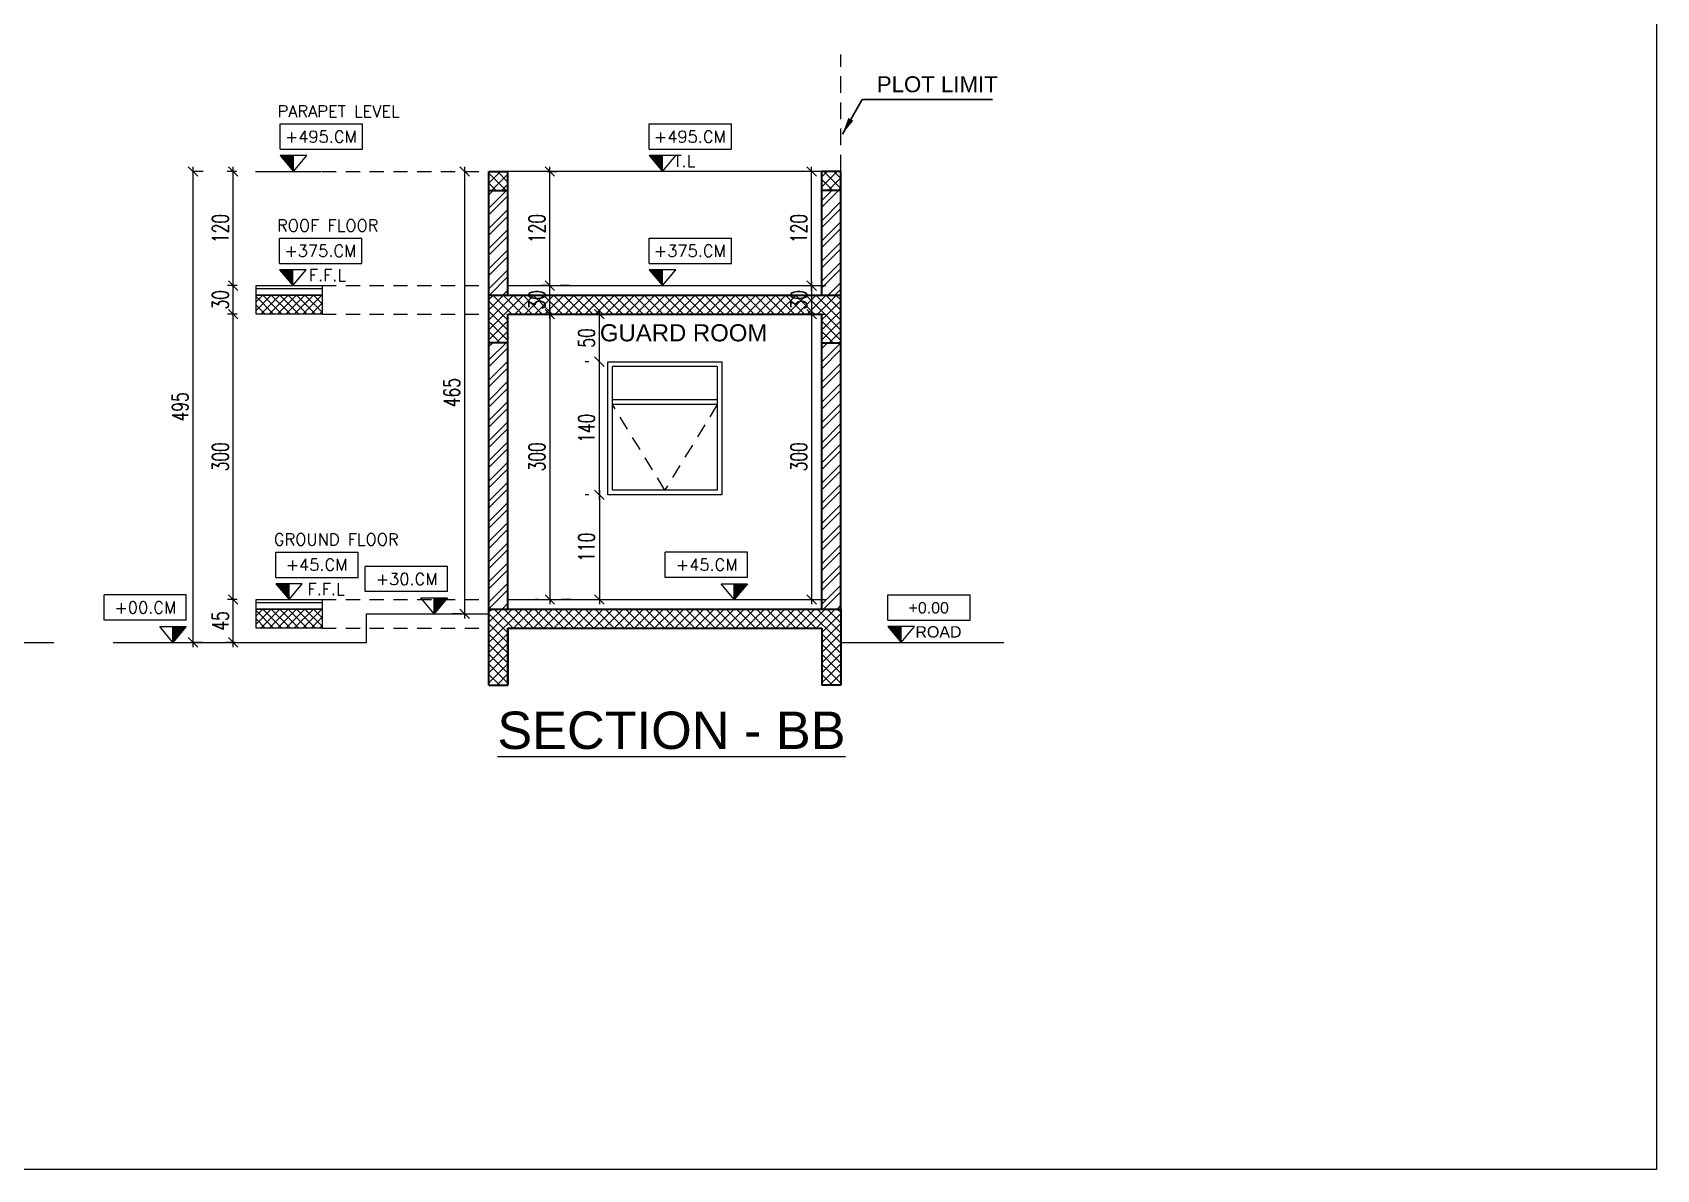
# Model space of a CAD drawing. Header units: inches. Extents: x -114 to 635, y -137 to 57.
# Drawn here: x 511.24 to 528.31, y -113.41 to -101.46 of the extents above; entities that cross this region are included whole.
import ezdxf
from ezdxf.enums import TextEntityAlignment as Align

# ---------------------------------------------------------------- set-up
doc = ezdxf.new("R2010")
doc.units = ezdxf.units.IN
doc.header["$MEASUREMENT"] = 0
doc.header["$PDMODE"] = 98
for name, pattern in [('ABOOD', [0.375, 0.25, -0.125]), ('DASHED', [0.75, 0.5, -0.25]), ('DOT', [0.25, 0, -0.25]), ('HIDDEN', [0.375, 0.25, -0.125])]:
    doc.linetypes.add(name, pattern=pattern)
doc.layers.get('0').update_dxf_attribs({"lineweight": 5})
doc.layers.get('Defpoints').update_dxf_attribs({"lineweight": 5})
for name, color, linetype, lineweight in [('A-ARROW', 1, 'Continuous', 5), ('A-ELEV 04', 43, 'Continuous', 5), ('A-ELEV HATCH', 8, 'Continuous', 9), ('A-ELEV MOULDING', 15, 'Continuous', 5), ('A-ELEV WINDOW', 150, 'Continuous', 0), ('A-FINISHING', 2, 'Continuous', 5), ('A-FLOOR LINE', 5, 'Continuous', 20), ('A-GEN DIMS EXTERNAL', 2, 'Continuous', 5), ('A-GEN DIMS INTERNAL', 2, 'Continuous', 5), ('A-HATCH SEC', 8, 'Continuous', 5), ('A-LEVEL TEXT', 3, 'Continuous', 5), ('A-OUTER DIMENSION', 50, 'Continuous', 5), ('A-PLOT LIMIT', 1, 'Continuous', 0), ('A-REFLECT UP', 8, 'HIDDEN', 0), ('A-text', 111, 'Continuous', 5), ('BORDER A2', 7, 'Continuous', 50), ('LEVEL SYMBOL', 8, 'Continuous', 5), ('LEVELS', 251, 'Continuous', 5), ('LJ-HIDDEN', 8, 'HIDDEN', 0), ('WALL PROPOSED', 7, 'Continuous', 30)]:
    doc.layers.add(name, color=color, linetype=linetype, lineweight=lineweight)
doc.styles.add('Arial', font='arial.ttf')
doc.styles.add('GROUND FLOOR XREF - option 3$0$ROMANS', font='arial.ttf')
doc.styles.add('ROMANS', font='romans.shx', dxfattribs={"width": 0.7})
doc.styles.get("Standard").update_dxf_attribs({"font": 'arial.ttf'})
doc.styles.add('TEXTN', font='arial.ttf', dxfattribs={"height": 0.2})
doc.styles.add('TEXTS', font='arial.ttf', dxfattribs={"width": 0.8})
doc.dimstyles.new('DIM 100', dxfattribs={"dimtxt": 0.17, "dimasz": 0.1, "dimexe": 0.15, "dimexo": 0.2, "dimgap": 0.05, "dimtad": 1, "dimdec": 0, "dimlfac": 100, "dimzin": 1, "dimdsep": 46, "dimtxsty": 'ROMANS', "dimblk": 'OBLIQUE', "dimcen": 0.02, "dimdle": 0.05, "dimclrd": 256, "dimclre": 6, "dimclrt": 3, "dimadec": 1, "dimazin": 0, "dimtfac": 0.9, "dimtdec": 0, "dimtix": 1, "dimtofl": 0, "dimtmove": 2, "dimatfit": 3, "dimldrblk": 'ARCHTICK', "dimfxl": 1, "dimtolj": 1, "dimtzin": 12, "dimlwd": -1, "dimlwe": -1, "dimarcsym": 0})
doc.dimstyles.get("Standard").update_dxf_attribs({"dimtxt": 0.18, "dimasz": 0.18, "dimexe": 0.18, "dimexo": 0.0625, "dimgap": 0.09, "dimtad": 0, "dimtih": 1, "dimtoh": 1, "dimdec": 4, "dimzin": 0, "dimdsep": 46, "dimtxsty": 'Standard', "dimcen": 0.09, "dimadec": 0, "dimazin": 0, "dimtfac": 1, "dimtdec": 4, "dimtofl": 0, "dimtmove": 0, "dimatfit": 3, "dimfxl": 1, "dimtolj": 1, "dimtzin": 0, "dimarcsym": 0})

# ---------------------------------------------------------------- blocks, each defined once
blk = doc.blocks.new('_Oblique')
at = {"color": 0, "lineweight": -2}
blk.add_line((-0.5, -0.5), (0.5, 0.5), dxfattribs=at)
blk = doc.blocks.new('*D1187')
at = {"layer": 'A-GEN DIMS INTERNAL', "color": 6, "linetype": 'DOT', "transparency": 16777216}
for p, q in [((517.084, -106.323), (517.046, -106.323)), ((516.893, -107.423), (517.346, -107.423))]:
    blk.add_line(p, q, dxfattribs=at)
at = {"layer": 'A-GEN DIMS INTERNAL', "transparency": 16777216}
blk.add_line((517.196, -106.273), (517.196, -107.473), dxfattribs=at)
at = {"layer": 'Defpoints', "color": 0, "transparency": 16777216}
for p in [(517.284, -106.323, -0.011), (516.693, -107.423, -0.007), (517.196, -107.423)]:
    blk.add_point(p, dxfattribs=at)
at = {"layer": 'A-GEN DIMS INTERNAL', "transparency": 16777216, "xscale": 0.1, "yscale": 0.1, "zscale": 0.1}
for p, rotation in [((517.196, -106.323), 90), ((517.196, -107.423), 270)]:
    blk.add_blockref('_Oblique', p, dxfattribs=dict(at, rotation=rotation))
at = {"layer": 'A-GEN DIMS INTERNAL', "color": 3, "transparency": 16777216, "insert": (517.061, -106.873), "char_height": 0.17, "attachment_point": 5, "rotation": 90, "style": 'ROMANS'}
blk.add_mtext('\\A1;110', dxfattribs=at)
blk = doc.blocks.new('_ArchTick')
at = {"layer": 'A-OUTER DIMENSION', "color": 0, "const_width": 0.15}
blk.add_lwpolyline([(-0.5, -0.5), (0.5, 0.5)], dxfattribs=at)
blk = doc.blocks.new('*D1206')
at = {"layer": 'A-GEN DIMS INTERNAL', "color": 6, "linetype": 'DOT', "transparency": 16777216}
for p, q in [((516.682, -104.123), (516.524, -104.123)), ((516.528, -104.423), (516.524, -104.423))]:
    blk.add_line(p, q, dxfattribs=at)
at = {"layer": 'A-GEN DIMS INTERNAL', "transparency": 16777216}
blk.add_line((516.674, -104.473), (516.674, -104.073), dxfattribs=at)
at = {"layer": 'Defpoints', "color": 0, "transparency": 16777216}
for p in [(516.674, -104.123), (516.882, -104.123, -0.007), (516.728, -104.423, 0)]:
    blk.add_point(p, dxfattribs=at)
at = {"layer": 'A-GEN DIMS INTERNAL', "transparency": 16777216, "xscale": 0.1, "yscale": 0.1, "zscale": 0.1}
for p, rotation in [((516.674, -104.123), 90), ((516.674, -104.423), 270)]:
    blk.add_blockref('_Oblique', p, dxfattribs=dict(at, rotation=rotation))
at = {"layer": 'A-GEN DIMS INTERNAL', "color": 3, "transparency": 16777216, "insert": (516.539, -104.273), "char_height": 0.17, "attachment_point": 5, "rotation": 90, "style": 'ROMANS'}
blk.add_mtext('\\A1;30', dxfattribs=at)
blk = doc.blocks.new('*D1207')
at = {"layer": 'A-GEN DIMS INTERNAL', "color": 6, "linetype": 'DOT', "transparency": 16777216}
for p, q in [((516.647, -102.923), (516.824, -102.923)), ((516.882, -104.123), (516.524, -104.123))]:
    blk.add_line(p, q, dxfattribs=at)
at = {"layer": 'A-GEN DIMS INTERNAL', "transparency": 16777216}
blk.add_line((516.674, -104.173), (516.674, -102.873), dxfattribs=at)
at = {"layer": 'Defpoints', "color": 0, "transparency": 16777216}
for p in [(516.447, -102.923, 0.007), (516.674, -102.923), (517.082, -104.123, 0.007)]:
    blk.add_point(p, dxfattribs=at)
at = {"layer": 'A-GEN DIMS INTERNAL', "transparency": 16777216, "xscale": 0.1, "yscale": 0.1, "zscale": 0.1}
for p, rotation in [((516.674, -102.923), 90), ((516.674, -104.123), 270)]:
    blk.add_blockref('_Oblique', p, dxfattribs=dict(at, rotation=rotation))
at = {"layer": 'A-GEN DIMS INTERNAL', "color": 3, "transparency": 16777216, "insert": (516.539, -103.523), "char_height": 0.17, "attachment_point": 5, "rotation": 90, "style": 'ROMANS'}
blk.add_mtext('\\A1;120', dxfattribs=at)
blk = doc.blocks.new('TAG-ELE-LVL')
at = {"layer": 'LEVEL SYMBOL'}
for p, q in [((-0.21, 0.35), (-0.21, 0.75)), ((-0.21, 0.75), (1.09, 0.75)), ((1.09, 0.35), (1.09, 0.75)), ((-0.21, 0.35), (1.09, 0.35)), ((0, 0), (0, 0.25))]:
    blk.add_line(p, q, dxfattribs=at)
blk.add_lwpolyline([(0, 0), (0.21, 0.25), (-0.21, 0.25)], close=True, dxfattribs=at)
blk.add_solid([(-0.21, 0.25), (0, 0), (0, 0.25)], dxfattribs=at)
at = {"layer": 'LEVEL SYMBOL', "style": 'TEXTN', "width": 0.75}
blk.add_attdef('-', (0.361, 0.07), '', height=0.175, dxfattribs=at)
at = {"layer": 'LEVELS', "color": 1, "style": 'TEXTS', "width": 0.75}
blk.add_attdef('FLOOR-NAME', text='', height=0.25, dxfattribs=at).set_placement((-0.21, 0.8), align=Align.BOTTOM_LEFT)
blk.add_attdef('LVL', text='', height=0.225, dxfattribs=at).set_placement((0.44, 0.55), align=Align.MIDDLE_CENTER)
blk = doc.blocks.new('*D1208')
at = {"layer": 'A-GEN DIMS INTERNAL', "color": 6, "linetype": 'DOT', "transparency": 16777216}
for p, q in [((515.633, -102.923), (515.63, -102.923)), ((515.743, -107.573), (515.63, -107.573))]:
    blk.add_line(p, q, dxfattribs=at)
at = {"layer": 'A-GEN DIMS INTERNAL', "transparency": 16777216}
blk.add_line((515.78, -107.623), (515.78, -102.873), dxfattribs=at)
at = {"layer": 'Defpoints', "color": 0, "transparency": 16777216}
for p in [(515.78, -102.923), (515.833, -102.923, 0.007), (515.943, -107.573, 0.007)]:
    blk.add_point(p, dxfattribs=at)
at = {"layer": 'A-GEN DIMS INTERNAL', "transparency": 16777216, "xscale": 0.1, "yscale": 0.1, "zscale": 0.1}
for p, rotation in [((515.78, -102.923), 90), ((515.78, -107.573), 270)]:
    blk.add_blockref('_Oblique', p, dxfattribs=dict(at, rotation=rotation))
at = {"layer": 'A-GEN DIMS INTERNAL', "color": 3, "transparency": 16777216, "insert": (515.645, -105.248), "char_height": 0.17, "attachment_point": 5, "rotation": 90, "style": 'ROMANS'}
blk.add_mtext('\\A1;465', dxfattribs=at)
blk = doc.blocks.new('*D1188')
at = {"layer": 'A-GEN DIMS INTERNAL', "color": 6, "linetype": 'DOT', "transparency": 16777216}
for p, q in [((516.704, -104.423), (516.524, -104.423)), ((516.897, -107.423), (516.524, -107.423))]:
    blk.add_line(p, q, dxfattribs=at)
at = {"layer": 'A-GEN DIMS INTERNAL', "transparency": 16777216}
blk.add_line((516.674, -104.373), (516.674, -107.473), dxfattribs=at)
at = {"layer": 'Defpoints', "color": 0, "transparency": 16777216}
for p in [(516.904, -104.423, -0.003), (516.674, -107.423), (517.097, -107.423, -0.003)]:
    blk.add_point(p, dxfattribs=at)
at = {"layer": 'A-GEN DIMS INTERNAL', "transparency": 16777216, "xscale": 0.1, "yscale": 0.1, "zscale": 0.1}
for p, rotation in [((516.674, -104.423), 90), ((516.674, -107.423), 270)]:
    blk.add_blockref('_Oblique', p, dxfattribs=dict(at, rotation=rotation))
at = {"layer": 'A-GEN DIMS INTERNAL', "color": 3, "transparency": 16777216, "insert": (516.539, -105.923), "char_height": 0.17, "attachment_point": 5, "rotation": 90, "style": 'ROMANS'}
blk.add_mtext('\\A1;300', dxfattribs=at)
blk = doc.blocks.new('*D1189')
at = {"layer": 'A-GEN DIMS EXTERNAL', "transparency": 16777216}
blk.add_line((513.346, -107.923), (513.346, -107.373), dxfattribs=at)
at = {"layer": 'A-GEN DIMS EXTERNAL', "color": 6, "linetype": 'DOT', "transparency": 16777216}
for p, q in [((513.386, -107.423), (513.196, -107.423)), ((513.194, -107.873), (513.196, -107.873))]:
    blk.add_line(p, q, dxfattribs=at)
at = {"layer": 'Defpoints', "color": 0, "transparency": 16777216}
for p in [(513.346, -107.423), (513.586, -107.423), (513.394, -107.873)]:
    blk.add_point(p, dxfattribs=at)
at = {"layer": 'A-GEN DIMS EXTERNAL', "transparency": 16777216, "xscale": 0.1, "yscale": 0.1, "zscale": 0.1}
for p, rotation in [((513.346, -107.423), 90), ((513.346, -107.873), 270)]:
    blk.add_blockref('_Oblique', p, dxfattribs=dict(at, rotation=rotation))
at = {"layer": 'A-GEN DIMS EXTERNAL', "color": 3, "transparency": 16777216, "insert": (513.211, -107.648), "char_height": 0.17, "attachment_point": 5, "rotation": 90, "style": 'ROMANS'}
blk.add_mtext('\\A1;45', dxfattribs=at)
blk = doc.blocks.new('*D1190')
at = {"layer": 'A-GEN DIMS EXTERNAL', "color": 6, "linetype": 'DOT', "transparency": 16777216}
for p, q in [((513.386, -104.423), (513.196, -104.423)), ((513.386, -107.423), (513.196, -107.423))]:
    blk.add_line(p, q, dxfattribs=at)
at = {"layer": 'A-GEN DIMS EXTERNAL', "transparency": 16777216}
blk.add_line((513.346, -107.473), (513.346, -104.373), dxfattribs=at)
at = {"layer": 'Defpoints', "color": 0, "transparency": 16777216}
for p in [(513.346, -104.423), (513.586, -104.423), (513.586, -107.423)]:
    blk.add_point(p, dxfattribs=at)
at = {"layer": 'A-GEN DIMS EXTERNAL', "transparency": 16777216, "xscale": 0.1, "yscale": 0.1, "zscale": 0.1}
for p, rotation in [((513.346, -104.423), 90), ((513.346, -107.423), 270)]:
    blk.add_blockref('_Oblique', p, dxfattribs=dict(at, rotation=rotation))
at = {"layer": 'A-GEN DIMS EXTERNAL', "color": 3, "transparency": 16777216, "insert": (513.211, -105.923), "char_height": 0.17, "attachment_point": 5, "rotation": 90, "style": 'ROMANS'}
blk.add_mtext('\\A1;300', dxfattribs=at)
blk = doc.blocks.new('*D1191')
at = {"layer": 'A-GEN DIMS EXTERNAL', "color": 6, "linetype": 'DOT', "transparency": 16777216}
for p, q in [((513.386, -104.123), (513.196, -104.123)), ((513.386, -104.423), (513.196, -104.423))]:
    blk.add_line(p, q, dxfattribs=at)
at = {"layer": 'A-GEN DIMS EXTERNAL', "transparency": 16777216}
blk.add_line((513.346, -104.473), (513.346, -104.073), dxfattribs=at)
at = {"layer": 'Defpoints', "color": 0, "transparency": 16777216}
for p in [(513.346, -104.123), (513.586, -104.123), (513.586, -104.423)]:
    blk.add_point(p, dxfattribs=at)
at = {"layer": 'A-GEN DIMS EXTERNAL', "transparency": 16777216, "xscale": 0.1, "yscale": 0.1, "zscale": 0.1}
for p, rotation in [((513.346, -104.123), 90), ((513.346, -104.423), 270)]:
    blk.add_blockref('_Oblique', p, dxfattribs=dict(at, rotation=rotation))
at = {"layer": 'A-GEN DIMS EXTERNAL', "color": 3, "transparency": 16777216, "insert": (513.211, -104.273), "char_height": 0.17, "attachment_point": 5, "rotation": 90, "style": 'ROMANS'}
blk.add_mtext('\\A1;30', dxfattribs=at)
blk = doc.blocks.new('*D1192')
at = {"layer": 'A-GEN DIMS EXTERNAL', "color": 6, "linetype": 'DOT', "transparency": 16777216}
for p, q in [((513.382, -102.923), (513.196, -102.923)), ((513.386, -104.123), (513.196, -104.123))]:
    blk.add_line(p, q, dxfattribs=at)
at = {"layer": 'A-GEN DIMS EXTERNAL', "transparency": 16777216}
blk.add_line((513.346, -104.173), (513.346, -102.873), dxfattribs=at)
at = {"layer": 'Defpoints', "color": 0, "transparency": 16777216}
for p in [(513.346, -102.923), (513.582, -102.923), (513.586, -104.123)]:
    blk.add_point(p, dxfattribs=at)
at = {"layer": 'A-GEN DIMS EXTERNAL', "transparency": 16777216, "xscale": 0.1, "yscale": 0.1, "zscale": 0.1}
for p, rotation in [((513.346, -102.923), 90), ((513.346, -104.123), 270)]:
    blk.add_blockref('_Oblique', p, dxfattribs=dict(at, rotation=rotation))
at = {"layer": 'A-GEN DIMS EXTERNAL', "color": 3, "transparency": 16777216, "insert": (513.211, -103.523), "char_height": 0.17, "attachment_point": 5, "rotation": 90, "style": 'ROMANS'}
blk.add_mtext('\\A1;120', dxfattribs=at)
blk = doc.blocks.new('*D1193')
at = {"layer": 'A-GEN DIMS EXTERNAL', "color": 6, "linetype": 'DOT', "transparency": 16777216}
for p, q in [((513.382, -102.923), (512.774, -102.923)), ((513.369, -107.873), (512.774, -107.873))]:
    blk.add_line(p, q, dxfattribs=at)
at = {"layer": 'A-GEN DIMS EXTERNAL', "transparency": 16777216}
blk.add_line((512.924, -107.923), (512.924, -102.873), dxfattribs=at)
at = {"layer": 'Defpoints', "color": 0, "transparency": 16777216}
for p in [(512.924, -102.923), (513.582, -102.923), (513.569, -107.873)]:
    blk.add_point(p, dxfattribs=at)
at = {"layer": 'A-GEN DIMS EXTERNAL', "transparency": 16777216, "xscale": 0.1, "yscale": 0.1, "zscale": 0.1}
for p, rotation in [((512.924, -102.923), 90), ((512.924, -107.873), 270)]:
    blk.add_blockref('_Oblique', p, dxfattribs=dict(at, rotation=rotation))
at = {"layer": 'A-GEN DIMS EXTERNAL', "color": 3, "transparency": 16777216, "insert": (512.789, -105.398), "char_height": 0.17, "attachment_point": 5, "rotation": 90, "style": 'ROMANS'}
blk.add_mtext('\\A1;495', dxfattribs=at)
blk = doc.blocks.new('*D1209')
at = {"layer": 'A-GEN DIMS INTERNAL', "color": 6, "linetype": 'DOT', "transparency": 16777216}
for p, q in [((517.084, -104.923), (517.046, -104.923)), ((517.084, -106.323), (517.046, -106.323))]:
    blk.add_line(p, q, dxfattribs=at)
at = {"layer": 'A-GEN DIMS INTERNAL', "transparency": 16777216}
blk.add_line((517.196, -106.373), (517.196, -104.873), dxfattribs=at)
at = {"layer": 'Defpoints', "color": 0, "transparency": 16777216}
for p in [(517.196, -104.923), (517.284, -104.923, 0), (517.284, -106.323, 0)]:
    blk.add_point(p, dxfattribs=at)
at = {"layer": 'A-GEN DIMS INTERNAL', "transparency": 16777216, "xscale": 0.1, "yscale": 0.1, "zscale": 0.1}
for p, rotation in [((517.196, -104.923), 90), ((517.196, -106.323), 270)]:
    blk.add_blockref('_Oblique', p, dxfattribs=dict(at, rotation=rotation))
at = {"layer": 'A-GEN DIMS INTERNAL', "color": 3, "transparency": 16777216, "insert": (517.061, -105.623), "char_height": 0.17, "attachment_point": 5, "rotation": 90, "style": 'ROMANS'}
blk.add_mtext('\\A1;140', dxfattribs=at)
blk = doc.blocks.new('*D1210')
at = {"layer": 'A-GEN DIMS INTERNAL', "color": 6, "linetype": 'DOT', "transparency": 16777216}
for p, q in [((517.543, -104.423), (517.046, -104.423)), ((517.084, -104.923), (517.046, -104.923))]:
    blk.add_line(p, q, dxfattribs=at)
at = {"layer": 'A-GEN DIMS INTERNAL', "transparency": 16777216}
blk.add_line((517.196, -104.973), (517.196, -104.373), dxfattribs=at)
at = {"layer": 'Defpoints', "color": 0, "transparency": 16777216}
for p in [(517.196, -104.423), (517.743, -104.423, -0.034), (517.284, -104.923, 0)]:
    blk.add_point(p, dxfattribs=at)
at = {"layer": 'A-GEN DIMS INTERNAL', "transparency": 16777216, "xscale": 0.1, "yscale": 0.1, "zscale": 0.1}
for p, rotation in [((517.196, -104.423), 90), ((517.196, -104.923), 270)]:
    blk.add_blockref('_Oblique', p, dxfattribs=dict(at, rotation=rotation))
at = {"layer": 'A-GEN DIMS INTERNAL', "color": 3, "transparency": 16777216, "insert": (517.061, -104.673), "char_height": 0.17, "attachment_point": 5, "rotation": 90, "style": 'ROMANS'}
blk.add_mtext('\\A1;50', dxfattribs=at)
blk = doc.blocks.new('*D1200')
at = {"layer": 'A-GEN DIMS INTERNAL', "transparency": 16777216}
blk.add_line((519.427, -104.173), (519.427, -102.873), dxfattribs=at)
at = {"layer": 'A-GEN DIMS INTERNAL', "color": 6, "linetype": 'DOT', "transparency": 16777216}
for p, q in [((519.547, -102.923), (519.577, -102.923)), ((519.547, -104.123), (519.577, -104.123))]:
    blk.add_line(p, q, dxfattribs=at)
at = {"layer": 'Defpoints', "color": 0, "transparency": 16777216}
for p in [(519.347, -102.923, -0.008), (519.427, -102.923), (519.347, -104.123, -0.008)]:
    blk.add_point(p, dxfattribs=at)
at = {"layer": 'A-GEN DIMS INTERNAL', "transparency": 16777216, "xscale": 0.1, "yscale": 0.1, "zscale": 0.1}
for p, rotation in [((519.427, -102.923), 90), ((519.427, -104.123), 270)]:
    blk.add_blockref('_Oblique', p, dxfattribs=dict(at, rotation=rotation))
at = {"layer": 'A-GEN DIMS INTERNAL', "color": 3, "transparency": 16777216, "insert": (519.292, -103.523), "char_height": 0.17, "attachment_point": 5, "rotation": 90, "style": 'ROMANS'}
blk.add_mtext('\\A1;120', dxfattribs=at)
blk = doc.blocks.new('*D1176')
at = {"layer": 'A-GEN DIMS INTERNAL', "transparency": 16777216}
blk.add_line((519.427, -104.073), (519.427, -104.473), dxfattribs=at)
at = {"layer": 'A-GEN DIMS INTERNAL', "color": 6, "linetype": 'DOT', "transparency": 16777216}
for p, q in [((519.458, -104.123), (519.577, -104.123)), ((519.479, -104.423), (519.577, -104.423))]:
    blk.add_line(p, q, dxfattribs=at)
at = {"layer": 'Defpoints', "color": 0, "transparency": 16777216}
for p in [(519.258, -104.123, -0.008), (519.279, -104.423, -0.007), (519.427, -104.423)]:
    blk.add_point(p, dxfattribs=at)
at = {"layer": 'A-GEN DIMS INTERNAL', "transparency": 16777216, "xscale": 0.1, "yscale": 0.1, "zscale": 0.1}
for p, rotation in [((519.427, -104.123), 90), ((519.427, -104.423), 270)]:
    blk.add_blockref('_Oblique', p, dxfattribs=dict(at, rotation=rotation))
at = {"layer": 'A-GEN DIMS INTERNAL', "color": 3, "transparency": 16777216, "insert": (519.292, -104.273), "char_height": 0.17, "attachment_point": 5, "rotation": 90, "style": 'ROMANS'}
blk.add_mtext('\\A1;30', dxfattribs=at)
blk = doc.blocks.new('*D1177')
at = {"layer": 'A-GEN DIMS INTERNAL', "transparency": 16777216}
blk.add_line((519.427, -104.373), (519.427, -107.473), dxfattribs=at)
at = {"layer": 'A-GEN DIMS INTERNAL', "color": 6, "linetype": 'DOT', "transparency": 16777216}
for p, q in [((519.479, -104.423), (519.577, -104.423)), ((519.53, -107.423), (519.577, -107.423))]:
    blk.add_line(p, q, dxfattribs=at)
at = {"layer": 'Defpoints', "color": 0, "transparency": 16777216}
for p in [(519.279, -104.423, -0.007), (519.33, -107.423, -0.007), (519.427, -107.423)]:
    blk.add_point(p, dxfattribs=at)
at = {"layer": 'A-GEN DIMS INTERNAL', "transparency": 16777216, "xscale": 0.1, "yscale": 0.1, "zscale": 0.1}
for p, rotation in [((519.427, -104.423), 90), ((519.427, -107.423), 270)]:
    blk.add_blockref('_Oblique', p, dxfattribs=dict(at, rotation=rotation))
at = {"layer": 'A-GEN DIMS INTERNAL', "color": 3, "transparency": 16777216, "insert": (519.292, -105.923), "char_height": 0.17, "attachment_point": 5, "rotation": 90, "style": 'ROMANS'}
blk.add_mtext('\\A1;300', dxfattribs=at)

msp = doc.modelspace()

# ---------------------------------------------------------------- hatches: boundary and pattern name
at = {"layer": 'A-ELEV HATCH'}
h = msp.add_hatch(dxfattribs=at)
h.set_pattern_fill('ANSI37', color=256, scale=0.5, angle=180, style=0)
h.set_pattern_definition([(225, (543.7102, -114.476024), (0.04419417, -0.04419417), []), (315, (543.7102, -114.476024), (0.04419417, 0.04419417), [])])
h.paths.add_polyline_path([(513.586, -104.223), (513.586, -104.423), (514.28, -104.423), (514.28, -104.223)])
h = msp.add_hatch(dxfattribs=at)
h.set_pattern_fill('ANSI37', color=256, scale=0.5, angle=180, style=0)
h.set_pattern_definition([(225, (543.7102, -117.776024), (0.04419417, -0.04419417), []), (315, (543.7102, -117.776024), (0.04419417, 0.04419417), [])])
h.paths.add_polyline_path([(513.586, -107.523), (513.586, -107.723), (514.28, -107.723), (514.28, -107.523)])
at = {"layer": 'A-HATCH SEC'}
h = msp.add_hatch(dxfattribs=at)
h.set_pattern_fill('ANSI37', color=256, scale=0.6)
h.set_pattern_definition([(45, (183.51672, -120.440926), (-0.053033009, 0.053033009), []), (135, (183.51672, -120.440926), (-0.053033009, -0.053033009), [])])
h.paths.add_polyline_path([(516.034, -102.923), (516.234, -102.923), (516.234, -103.123), (516.034, -103.123)])
h = msp.add_hatch(dxfattribs=at)
h.set_pattern_fill('ANSI37', color=256, scale=0.6)
h.set_pattern_definition([(45, (196.17712, -120.440926), (-0.053033009, 0.053033009), []), (135, (196.17712, -120.440926), (-0.053033009, -0.053033009), [])])
h.paths.add_polyline_path([(519.734, -102.923), (519.534, -102.923), (519.534, -103.123), (519.734, -103.123)])
h = msp.add_hatch(dxfattribs=at)
h.set_pattern_fill('ANSI32', color=256, scale=0.4)
h.set_pattern_definition([(45, (229.85952, 81.66147), (-0.10606602, 0.10606602), []), (45, (229.93024, 81.66147), (-0.10606602, 0.10606602), [])])
h.paths.add_polyline_path([(516.034, -104.223), (516.234, -104.223), (516.234, -103.123), (516.034, -103.123)])
h = msp.add_hatch(dxfattribs=at)
h.set_pattern_fill('ANSI32', color=256, scale=0.4)
h.set_pattern_definition([(45, (231.25884, 81.76297), (-0.10606602, 0.10606602), []), (45, (231.32955, 81.76297), (-0.10606602, 0.10606602), [])])
h.paths.add_polyline_path([(519.734, -104.721), (519.534, -104.721), (519.534, -107.523), (519.734, -107.523)])
h.paths.add_polyline_path([(519.734, -103.123), (519.534, -103.123), (519.534, -104.223), (519.734, -104.223)])
h = msp.add_hatch(dxfattribs=at)
h.set_pattern_fill('ANSI37', color=256, scale=0.6)
h.set_pattern_definition([(45, (229.859525, 81.761474), (-0.053033009, 0.053033009), []), (135, (229.859525, 81.761474), (-0.053033009, -0.053033009), [])])
h.paths.add_polyline_path([(519.734, -104.223), (516.034, -104.223), (516.034, -104.723), (516.234, -104.723), (516.234, -104.423), (516.234, -104.423), (519.534, -104.423), (519.534, -104.723), (519.734, -104.723)])
h = msp.add_hatch(dxfattribs=at)
h.set_pattern_fill('ANSI32', color=256, scale=0.4)
h.set_pattern_definition([(45, (229.85952, 81.76297), (-0.10606602, 0.10606602), []), (45, (229.93024, 81.76297), (-0.10606602, 0.10606602), [])])
h.paths.add_polyline_path([(516.234, -104.723), (516.034, -104.723), (516.034, -107.523), (516.234, -107.523)])
h = msp.add_hatch(dxfattribs=at)
h.set_pattern_fill('ANSI37', color=256, scale=0.6)
h.set_pattern_definition([(45, (229.859525, 81.762974), (-0.053033009, 0.053033009), []), (135, (229.859525, 81.762974), (-0.053033009, -0.053033009), [])])
h.paths.add_polyline_path([(519.734, -107.523), (516.034, -107.523), (516.034, -108.323), (516.234, -108.323), (516.234, -107.723), (519.534, -107.723), (519.534, -108.323), (519.734, -108.323)])

# ---------------------------------------------------------------- linework, layer by layer
at = {"layer": 'A-ELEV 04'}
for p, q in [((513.586, -104.223), (514.28, -104.223)), ((513.586, -107.523), (514.28, -107.523))]:
    msp.add_line(p, q, dxfattribs=at)
at = {"layer": 'A-ELEV HATCH'}
msp.add_line((519.534, -102.923, 0.001), (516.234, -102.923, 0), dxfattribs=at)
at = {"layer": 'A-ELEV MOULDING', "elevation": 0.035}
msp.add_lwpolyline([(518.484, -104.923), (518.484, -106.323), (517.284, -106.323), (517.284, -104.923)], close=True, dxfattribs=at)
at = {"layer": 'A-ELEV WINDOW'}
for p, q in [((517.334, -106.273, 0.035), (517.334, -104.973, 0.035)), ((518.434, -104.973, 0.035), (517.334, -104.973, 0.035)), ((518.434, -104.973, 0.035), (518.434, -106.273, 0.035)), ((518.434, -106.273, 0.035), (517.334, -106.273, 0.035))]:
    msp.add_line(p, q, dxfattribs=at)
at = {"layer": 'A-ELEV WINDOW', "elevation": 0.035}
for points in [[(518.434, -105.323), (517.334, -105.323)], [(518.434, -105.373), (517.334, -105.373)]]:
    msp.add_lwpolyline(points, dxfattribs=at)
at = {"layer": 'A-FINISHING'}
for p, q in [((513.582, -102.923), (514.276, -102.923)), ((513.586, -104.123), (514.28, -104.123)), ((513.586, -104.153), (514.28, -104.153)), ((513.586, -107.423), (514.28, -107.423)), ((513.586, -107.453), (514.28, -107.453))]:
    msp.add_line(p, q, dxfattribs=at)
for points in [[(513.586, -104.123), (514.28, -104.123), (514.28, -104.223), (513.586, -104.223)], [(513.586, -107.423), (514.28, -107.423), (514.28, -107.523), (513.586, -107.523)]]:
    msp.add_lwpolyline(points, close=True, dxfattribs=at)
at = {"layer": 'A-FLOOR LINE'}
for p, q in [((516.234, -104.123, 0), (519.534, -104.123, 0.001)), ((516.234, -107.423, 0), (519.534, -107.423, 0.003)), ((506.441, -107.873), (511.459, -107.873))]:
    msp.add_line(p, q, dxfattribs=at)
for points in [[(513.586, -104.223), (514.28, -104.223), (514.28, -104.423), (513.586, -104.423)], [(513.586, -107.523), (514.28, -107.523), (514.28, -107.723), (513.586, -107.723)]]:
    msp.add_lwpolyline(points, close=True, dxfattribs=at)
for points in [[(514.749, -107.873), (514.749, -107.573), (516.034, -107.573)], [(512.083, -107.873), (514.749, -107.873)]]:
    msp.add_lwpolyline(points, dxfattribs=at)
at = {"layer": 'A-FLOOR LINE', "elevation": 0.001}
msp.add_lwpolyline([(519.734, -107.873), (521.446, -107.873)], dxfattribs=at)
at = {"layer": 'A-PLOT LIMIT', "linetype": 'ABOOD', "ltscale": 0.7}
msp.add_line((519.734, -102.923, 0.001), (519.734, -101.692, 0.001), dxfattribs=at)
at = {"layer": 'A-REFLECT UP', "linetype": 'DASHED', "ltscale": 0.3, "elevation": 0.035}
msp.add_lwpolyline([(518.434, -105.373), (517.884, -106.273), (517.334, -105.373)], dxfattribs=at)
at = {"layer": 'BORDER A2', "lineweight": 5}
msp.add_lwpolyline([(482.709, -73.215), (528.309, -73.215), (528.309, -113.415), (482.709, -113.415)], close=True, dxfattribs=at)
at = {"layer": 'LJ-HIDDEN', "linetype": 'DASHED', "ltscale": 0.3}
for p, q in [((514.28, -102.923), (515.957, -102.923)), ((514.28, -104.123), (516.034, -104.123)), ((514.28, -104.423), (516.034, -104.423)), ((514.28, -107.423), (516.034, -107.423)), ((514.28, -107.723), (516.034, -107.723))]:
    msp.add_line(p, q, dxfattribs=at)
at = {"layer": 'WALL PROPOSED'}
for p, q in [((516.034, -103.123, 0), (516.034, -102.923, 0)), ((516.034, -102.923, 0), (516.234, -102.923, 0)), ((516.234, -104.223, 0), (516.234, -102.923, 0)), ((519.534, -104.223, 0.001), (519.534, -102.923, 0.001)), ((519.734, -102.923, 0.001), (519.534, -102.923, 0.001)), ((519.734, -103.123, 0.001), (519.734, -102.923, 0.001)), ((516.034, -108.323, 0.013), (516.034, -103.123, 0)), ((516.034, -103.123, 0), (516.234, -103.123, 0)), ((519.734, -103.123, 0.001), (519.534, -103.123, 0.001)), ((519.734, -107.523, 0.001), (519.734, -103.123, 0.001)), ((516.034, -104.223, 0), (519.734, -104.223, 0.001)), ((516.234, -104.423, 0), (519.534, -104.423, 0.003)), ((516.234, -107.523, 0.031), (516.234, -104.423, 0)), ((519.534, -107.523, 0.001), (519.534, -104.423, 0.001)), ((516.234, -104.723, 0), (516.034, -104.723, 0)), ((519.534, -104.723, 0.001), (519.734, -104.723, 0.001)), ((516.034, -107.523, -0.006), (519.734, -107.523, 0.001)), ((519.734, -107.523, 0.001), (519.734, -108.323, 0.001)), ((516.234, -107.723, 0), (519.534, -107.723, 0.003)), ((516.234, -107.723, 0), (516.234, -108.323, 0)), ((516.234, -108.323, 0.039), (516.234, -107.723, 0.033)), ((519.534, -107.723, 0.001), (519.534, -108.323, 0.001)), ((516.034, -108.323, 0), (516.234, -108.323, 0)), ((519.734, -108.323, 0.001), (519.534, -108.323, 0.001))]:
    msp.add_line(p, q, dxfattribs=at)

# ---------------------------------------------------------------- block references
at = {"layer": 'LEVEL SYMBOL'}
ref = msp.add_blockref('TAG-ELE-LVL', (513.979, -102.923), dxfattribs=dict(at, xscale=0.6652799999999388, yscale=0.6652799999999388, zscale=0.6652799999999388))
ref.add_attrib('FLOOR-NAME', 'PARAPET LEVEL', dxfattribs={"layer": 'A-LEVEL TEXT', "color": 3, "height": 0.125, "style": 'ROMANS'}).set_placement((513.812, -102.391), align=Align.BOTTOM_LEFT)
ref.add_attrib('LVL', '+495.CM', dxfattribs={"layer": 'A-LEVEL TEXT', "height": 0.125, "style": 'ROMANS'}).set_placement((514.268, -102.557), align=Align.MIDDLE_CENTER)
ref = msp.add_blockref('TAG-ELE-LVL', (517.858, -102.923), dxfattribs=dict(at, xscale=0.6652799999999388, yscale=0.6652799999999388, zscale=0.6652799999999388))
ref.add_attrib('-', 'T.L', (517.974, -102.876), dxfattribs={"layer": 'A-LEVEL TEXT', "height": 0.125, "style": 'ROMANS'})
ref.add_attrib('LVL', '+495.CM', dxfattribs={"layer": 'A-LEVEL TEXT', "height": 0.125, "style": 'ROMANS'}).set_placement((518.147, -102.557), align=Align.MIDDLE_CENTER)
ref = msp.add_blockref('TAG-ELE-LVL', (513.973, -104.123), dxfattribs=dict(at, xscale=0.6652799999999388, yscale=0.6652799999999388, zscale=0.6652799999999388))
ref.add_attrib('FLOOR-NAME', 'ROOF FLOOR', dxfattribs={"layer": 'A-LEVEL TEXT', "color": 3, "height": 0.125, "style": 'ROMANS'}).set_placement((513.807, -103.591), align=Align.BOTTOM_LEFT)
ref.add_attrib('-', ' F.F.L', (514.055, -104.076), dxfattribs={"layer": 'A-LEVEL TEXT', "height": 0.125, "style": 'ROMANS'})
ref.add_attrib('LVL', '+375.CM', dxfattribs={"layer": 'A-LEVEL TEXT', "height": 0.125, "style": 'ROMANS'}).set_placement((514.263, -103.757), align=Align.MIDDLE_CENTER)
ref = msp.add_blockref('TAG-ELE-LVL', (517.858, -104.123), dxfattribs=dict(at, xscale=0.6652799999999388, yscale=0.6652799999999388, zscale=0.6652799999999388))
ref.add_attrib('LVL', '+375.CM', dxfattribs={"layer": 'A-LEVEL TEXT', "height": 0.125, "style": 'ROMANS'}).set_placement((518.147, -103.757), align=Align.MIDDLE_CENTER)
ref = msp.add_blockref('TAG-ELE-LVL', (513.933, -107.423), dxfattribs=dict(at, xscale=0.6652799999999388, yscale=0.6652799999999388, zscale=0.6652799999999388))
ref.add_attrib('FLOOR-NAME', 'GROUND FLOOR', dxfattribs={"layer": 'A-LEVEL TEXT', "height": 0.125, "style": 'ROMANS'}).set_placement((513.773, -106.891), align=Align.BOTTOM_LEFT)
ref.add_attrib('-', ' F.F.L', (514.041, -107.376), dxfattribs={"layer": 'A-LEVEL TEXT', "height": 0.125, "style": 'ROMANS'})
ref.add_attrib('LVL', '+45.CM', dxfattribs={"layer": 'A-LEVEL TEXT', "height": 0.125, "style": 'ROMANS'}).set_placement((514.223, -107.057), align=Align.MIDDLE_CENTER)
ref = msp.add_blockref('TAG-ELE-LVL', (518.614, -107.423, 0.002), dxfattribs=dict(at, xscale=-0.6652799999999388, yscale=0.6652799999999388, zscale=0.6652799999999388))
ref.add_attrib('LVL', '+45.CM', dxfattribs={"layer": 'A-LEVEL TEXT', "height": 0.125, "style": 'ROMANS'}).set_placement((518.324, -107.057, 0.002), align=Align.MIDDLE_CENTER)
ref = msp.add_blockref('TAG-ELE-LVL', (515.46, -107.573), dxfattribs=dict(at, xscale=-0.6652799999999388, yscale=0.6652799999999388, zscale=0.6652799999999388))
ref.add_attrib('LVL', '+30.CM', dxfattribs={"layer": 'A-LEVEL TEXT', "height": 0.125, "style": 'ROMANS'}).set_placement((515.17, -107.207), align=Align.MIDDLE_CENTER)
ref = msp.add_blockref('TAG-ELE-LVL', (512.713, -107.873), dxfattribs=dict(at, xscale=-0.6652799999999388, yscale=0.6652799999999388, zscale=0.6652799999999388))
ref.add_attrib('LVL', '+00.CM', dxfattribs={"layer": 'A-LEVEL TEXT', "height": 0.125, "style": 'ROMANS'}).set_placement((512.423, -107.507), align=Align.MIDDLE_CENTER)
ref = msp.add_blockref('TAG-ELE-LVL', (520.368, -107.873, 0.001), dxfattribs=dict(at, xscale=0.6652799999999388, yscale=0.6652799999999388, zscale=0.6652799999999388))
ref.add_attrib('-', 'ROAD', dxfattribs={"layer": 'A-LEVEL TEXT', "height": 0.12, "style": 'Arial'}).set_placement((520.518, -107.703, 0.001), align=Align.TOP_LEFT)
ref.add_attrib('LVL', '+0.00', dxfattribs={"layer": 'A-LEVEL TEXT', "height": 0.12, "style": 'Arial'}).set_placement((520.658, -107.45, 0.001), align=Align.TOP_CENTER)

# ---------------------------------------------------------------- texts
at = {"layer": 'A-LEVEL TEXT', "style": 'Arial'}
msp.add_text('PLOT LIMIT', height=0.1672, dxfattribs=at).set_placement((520.112, -102.09, 0.001))
at = {"layer": 'A-text', "style": 'GROUND FLOOR XREF - option 3$0$ROMANS'}
msp.add_text('GUARD ROOM', height=0.18, dxfattribs=at).set_placement((517.201, -104.709, 0.005))
at = {"layer": 'A-text', "style": 'Arial'}
msp.add_text('%%USECTION - BB', height=0.39303, rotation=360, dxfattribs=at).set_placement((516.123, -108.994, 0.01))

# ---------------------------------------------------------------- dimensions: what is measured, and where the dimension line sits
at = {"layer": 'A-GEN DIMS EXTERNAL'}
for base, p1, p2, picture, middle in [((512.924, -102.923), (513.569, -107.873), (513.582, -102.923), '*D1193', (512.789, -105.398)), ((513.346, -102.923), (513.586, -104.123), (513.582, -102.923), '*D1192', (513.211, -103.523)), ((513.346, -104.123), (513.586, -104.423), (513.586, -104.123), '*D1191', (513.211, -104.273)), ((513.346, -104.423), (513.586, -107.423), (513.586, -104.423), '*D1190', (513.211, -105.923)), ((513.346, -107.423), (513.394, -107.873), (513.586, -107.423), '*D1189', (513.211, -107.648))]:
    dim = msp.add_linear_dim(base=base, p1=p1, p2=p2, angle=90, dimstyle='DIM 100', dxfattribs=at)
    dim.commit()
    dim.dimension.update_dxf_attribs({"geometry": picture, "text_midpoint": middle})
at = {"layer": 'A-GEN DIMS INTERNAL'}
for base, p1, p2, picture, middle in [((515.78, -102.923, -0.007), (515.943, -107.573, 0), (515.833, -102.923), '*D1208', (515.645, -105.248, -0.007)), ((516.674, -102.923, -0.007), (517.082, -104.123, 0), (516.447, -102.923, 0), '*D1207', (516.539, -103.523, -0.007)), ((519.427, -102.923, 0.01), (519.347, -104.123, 0.001), (519.347, -102.923, 0.001), '*D1200', (519.292, -103.523, 0.01)), ((516.674, -104.123, 0), (516.728, -104.423, 0), (516.882, -104.123, -0.007), '*D1206', (516.539, -104.273, 0)), ((519.427, -104.423, 0.01), (519.258, -104.123, 0.001), (519.279, -104.423, 0.003), '*D1176', (519.292, -104.273, 0.01)), ((516.674, -107.423, 0.004), (516.904, -104.423, 0), (517.097, -107.423, 0.001), '*D1188', (516.539, -105.923, 0.004)), ((517.196, -104.423, 0.035), (517.284, -104.923, 0.035), (517.743, -104.423, 0.001), '*D1210', (517.061, -104.673, 0.035)), ((519.427, -107.423, 0.01), (519.279, -104.423, 0.003), (519.33, -107.423, 0.003), '*D1177', (519.292, -105.923, 0.01)), ((517.196, -104.923, 0.035), (517.284, -106.323, 0.035), (517.284, -104.923, 0.035), '*D1209', (517.061, -105.623, 0.035)), ((517.196, -107.423, 0.046), (517.284, -106.323, 0.035), (516.693, -107.423, 0.039), '*D1187', (517.061, -106.873, 0.046))]:
    dim = msp.add_linear_dim(base=base, p1=p1, p2=p2, angle=90, dimstyle='DIM 100', dxfattribs=at)
    dim.commit()
    dim.dimension.update_dxf_attribs({"geometry": picture, "text_midpoint": middle})

# ---------------------------------------------------------------- leaders
at = {"layer": 'A-ARROW'}
msp.add_leader([(519.75, -102.531, 0.001), (519.958, -102.167, 0.001), (521.33, -102.167, 0.001)], dimstyle='Standard', override={"dimgap": 0.09, "dimtad": 0, "dimclrd": 256}, dxfattribs=at)

doc.saveas('drawing.dxf')
